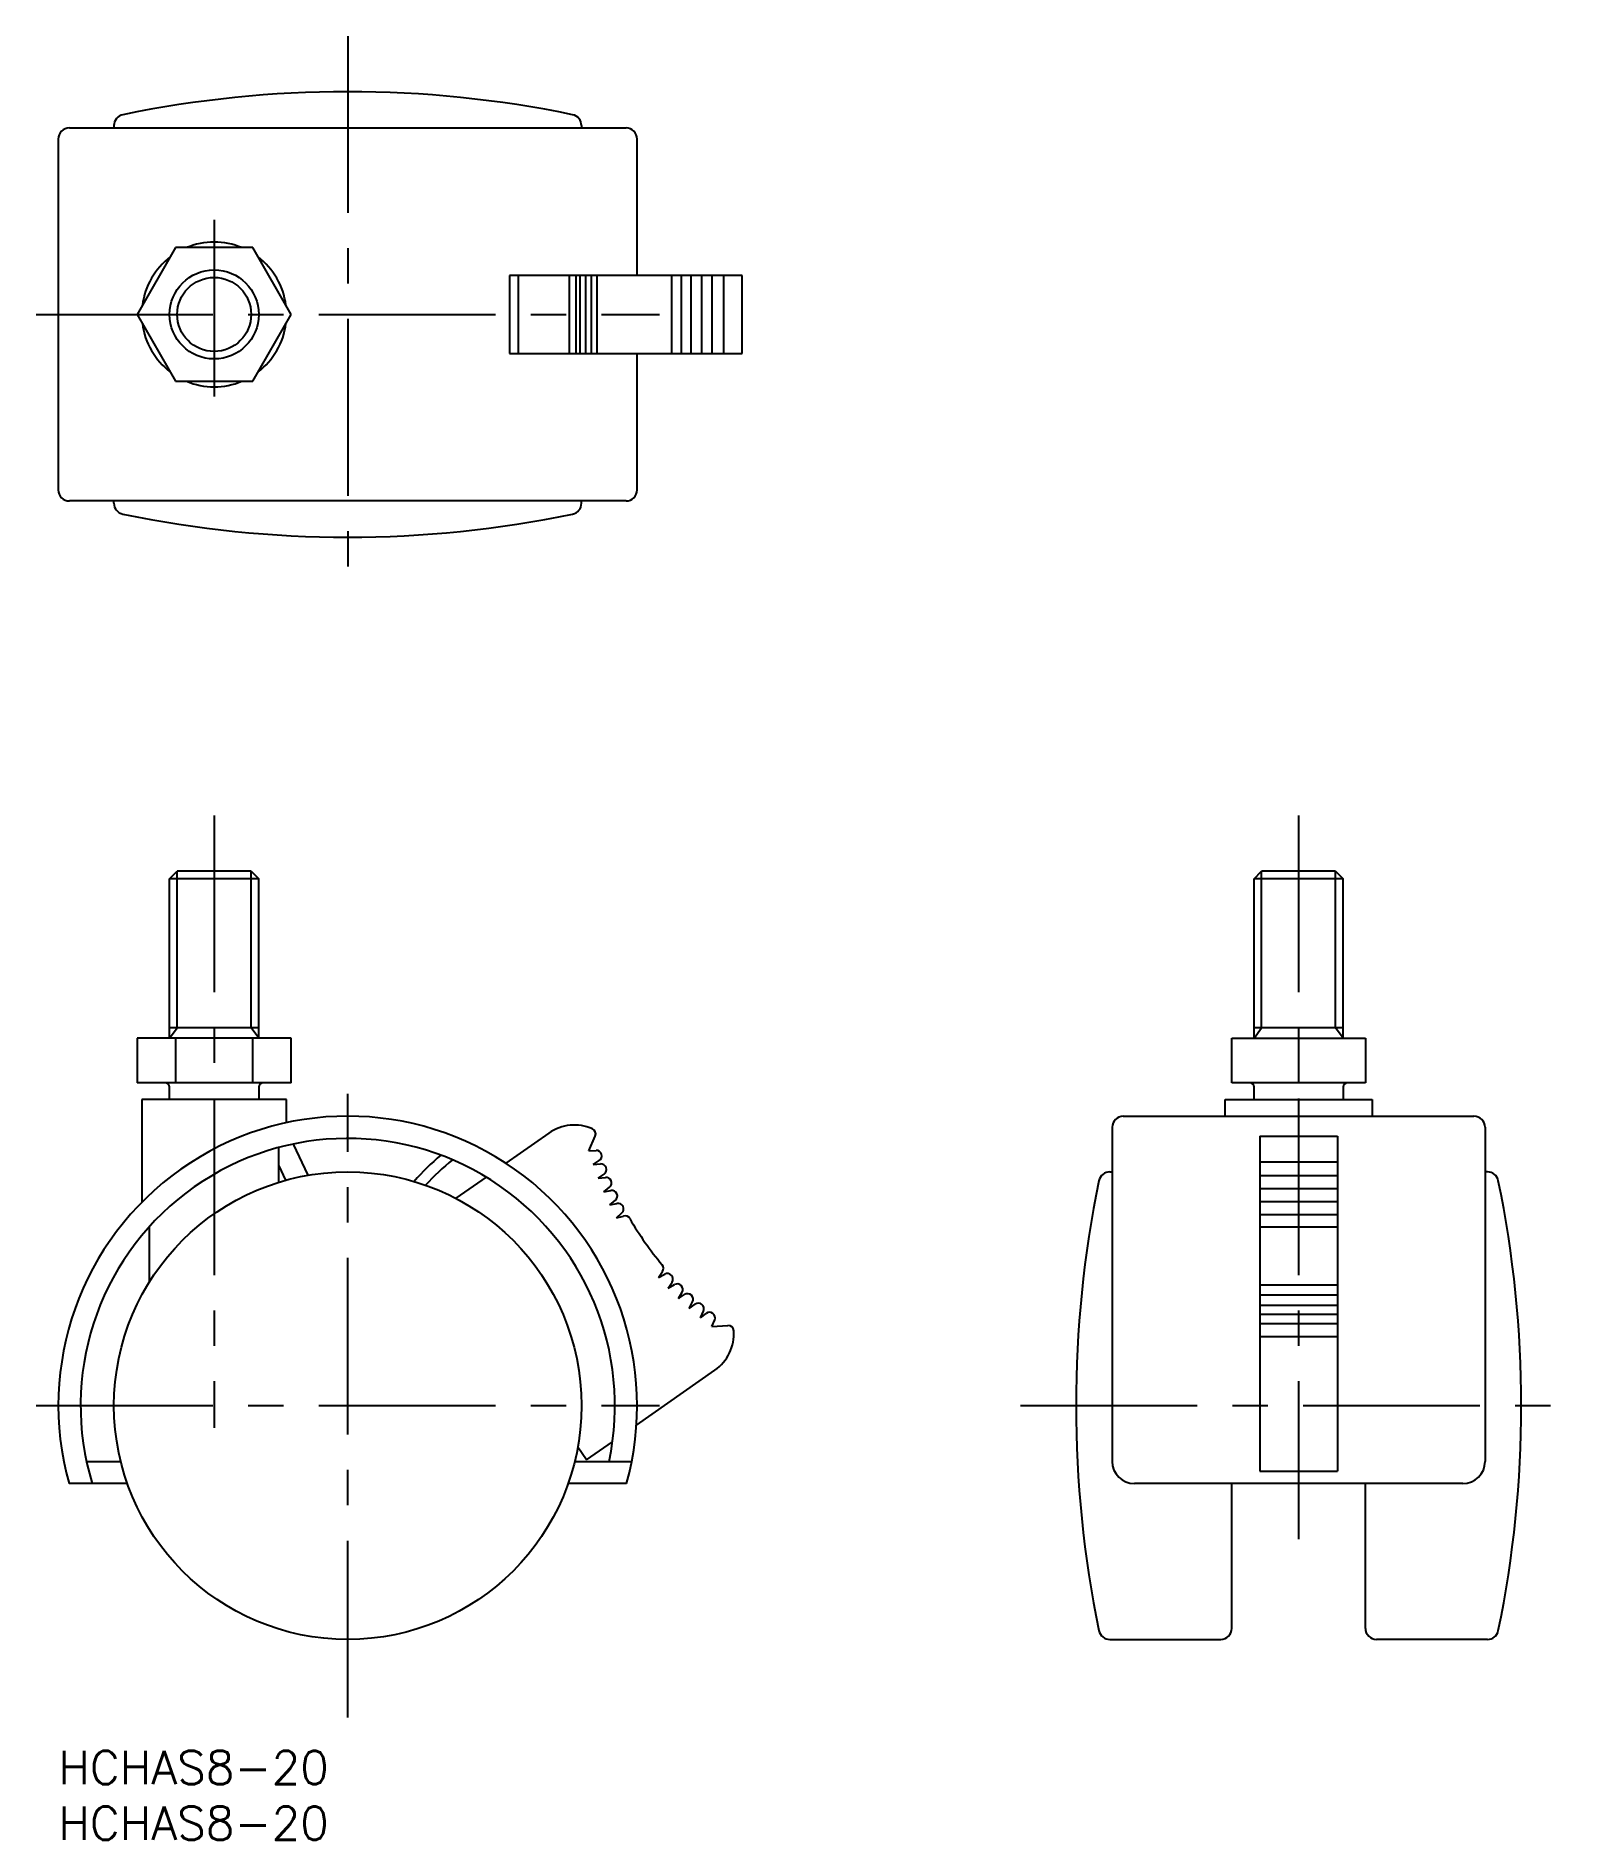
# Model space of a CAD drawing. Extents: x -2 to 136, y -8 to 154.
import ezdxf

# ---------------------------------------------------------------- set-up
doc = ezdxf.new("R2010")
doc.units = 0
doc.header["$LTSCALE"] = 0.5
doc.linetypes.add('CENTER', pattern=[50.8, 31.75, -6.35, 6.35, -6.35])
for name, color, linetype in [('MSM_CENTER', 1, 'CENTER'), ('MSM_CONTINUOUS', 7, 'CONTINUOUS'), ('MSM_NARROW', 5, 'CONTINUOUS'), ('MSM_PART_NUMBER', 7, 'CONTINUOUS')]:
    doc.layers.add(name, color=color, linetype=linetype)
doc.styles.get("Standard").update_dxf_attribs({"font": 'txt.shx', "height": 3, "bigfont": 'bigfont.shx'})

# ---------------------------------------------------------------- blocks, each defined once
blk = doc.blocks.new('*U1')
at = {"layer": 'MSM_PART_NUMBER'}
blk.add_text('HCHAS8-20', height=3, dxfattribs=at).set_placement((0, -3))
blk = doc.blocks.new('*U2')
at = {"layer": 'MSM_PART_NUMBER'}
blk.add_text('HCHAS8-20', height=3, dxfattribs=at).set_placement((0, -8))

msp = doc.modelspace()

# ---------------------------------------------------------------- linework, layer by layer
at = {"layer": 'MSM_CENTER'}
for p, q in [((26, 154), (26, 104)), ((14, 137.5), (14, 120.5)), ((-2, 129), (54, 129)), ((14, 84), (14, 29)), ((111.426098, 84), (111.426098, 19)), ((26, 3), (26, 59)), ((-2, 31), (54, 31)), ((86.426098, 31), (136.426098, 31))]:
    msp.add_line(p, q, dxfattribs=at)
at = {"layer": 'MSM_CONTINUOUS'}
for p, q in [((5, 145.958755), (5, 145.75)), ((47, 145.958755), (47, 145.75)), ((0, 144.75), (0, 113.25)), ((1, 145.75), (51, 145.75)), ((52, 132.5), (52, 144.75)), ((10.535899, 135), (7.071797, 129)), ((17.464102, 135), (10.535899, 135)), ((20.928204, 129), (17.464102, 135)), ((40.541879, 132.5), (40.541879, 125.5)), ((61.426098, 132.5), (40.541879, 132.5)), ((41.300709, 132.5), (41.300709, 125.5)), ((45.933723, 125.5), (45.933723, 132.5)), ((46.483046, 132.5), (46.483046, 125.5)), ((46.894441, 125.5), (46.894441, 132.5)), ((47.366623, 132.5), (47.366623, 125.5)), ((47.855797, 132.5), (47.855797, 125.5)), ((48.402506, 125.5), (48.402506, 132.5)), ((55.10806, 125.5), (55.10806, 132.5)), ((55.957307, 132.5), (55.957307, 125.5)), ((56.847768, 125.5), (56.847768, 132.5)), ((57.777821, 132.5), (57.777821, 125.5)), ((58.745751, 125.5), (58.745751, 132.5)), ((59.746296, 132.5), (59.746296, 125.5)), ((61.426098, 125.5), (61.426098, 132.5)), ((7.071797, 129), (10.535899, 123)), ((17.464102, 123), (20.928204, 129)), ((40.541879, 125.5), (61.426098, 125.5)), ((52, 113.25), (52, 125.5)), ((10.535899, 123), (17.464102, 123)), ((51, 112.25), (1, 112.25)), ((5, 112.041246), (5, 112.25)), ((47, 112.041246), (47, 112.25)), ((10, 78.3235), (10.6765, 79)), ((10, 64), (10, 78.3235)), ((18, 78.3235), (10, 78.3235)), ((17.3235, 79), (10.6765, 79)), ((17.3235, 79), (18, 78.3235)), ((18, 64), (18, 78.3235)), ((107.426098, 78.3235), (108.102598, 79)), ((107.426098, 64), (107.426098, 78.3235)), ((115.426098, 78.3235), (107.426098, 78.3235)), ((114.749598, 79), (108.102598, 79)), ((114.749598, 79), (115.426098, 78.3235)), ((115.426098, 64), (115.426098, 78.3235)), ((18, 64.9375), (10, 64.9375)), ((115.426098, 64.9375), (107.426098, 64.9375)), ((20.93, 64), (7.07, 64)), ((7.07, 64), (7.07, 60)), ((10.535, 64), (10.535, 60)), ((17.465, 60), (17.465, 64)), ((20.93, 60), (20.93, 64)), ((105.426098, 64), (117.426098, 64)), ((105.426098, 60), (105.426098, 64)), ((111.426098, 64), (111.426098, 60)), ((117.426098, 64), (117.426098, 60)), ((20.93, 60), (7.07, 60)), ((117.426098, 60), (105.426098, 60)), ((20.5, 58.5), (7.5, 58.5)), ((7.5, 58.5), (7.5, 49.268826)), ((10, 58.5), (10, 59.6)), ((18, 59.6), (18, 58.5)), ((20.5, 56.411612), (20.5, 58.5)), ((104.826098, 58.5), (118.026098, 58.5)), ((104.826098, 57), (104.826098, 58.5)), ((107.426098, 58.5), (107.426098, 59.6)), ((115.426098, 59.6), (115.426098, 58.5)), ((118.026098, 58.5), (118.026098, 57)), ((95.676098, 57), (127.176098, 57)), ((44.066327, 55.482802), (40.203133, 52.777764)), ((47.657858, 53.899703), (48.232199, 55.206795)), ((94.676098, 56), (94.676098, 26)), ((107.926098, 55.205328), (107.926098, 25.121445)), ((107.926098, 55.205328), (114.926098, 55.205328)), ((114.926098, 55.205328), (114.926098, 25.121445)), ((128.176098, 56), (128.176098, 26)), ((19.814637, 51.068415), (19.814637, 54.189249)), ((21.111784, 54.496922), (22.419502, 51.692512)), ((47.657858, 53.899703), (48.306433, 53.923418)), ((19.814637, 52.54626), (20.421226, 51.245426)), ((48.051449, 52.65139), (48.596333, 53.00397)), ((48.051449, 52.65139), (48.698373, 52.703373)), ((94.467344, 52), (94.676098, 52)), ((107.926098, 52.899703), (114.926098, 52.899703)), ((128.384852, 52), (128.176098, 52)), ((38.425513, 51.533062), (35.700724, 49.625144)), ((48.499117, 51.421432), (49.028103, 51.797445)), ((48.499117, 51.421432), (49.143157, 51.501585)), ((49.000009, 50.212173), (49.51209, 50.610902)), ((49.000009, 50.212173), (49.63994, 50.320341)), ((114.926098, 51.65139), (107.926098, 51.65139)), ((107.926098, 50.501585), (114.926098, 50.501585)), ((49.553171, 49.025913), (50.047373, 49.446599)), ((49.553171, 49.025913), (50.187775, 49.161892)), ((114.926098, 49.320341), (107.926098, 49.320341)), ((8.185364, 42.119295), (8.185364, 47.082249)), ((50.15755, 47.86491), (50.632932, 48.306753)), ((50.15755, 47.86491), (50.785619, 48.028441)), ((107.926098, 48.161892), (114.926098, 48.161892)), ((114.926098, 47.028441), (107.926098, 47.028441)), ((53.904159, 42.514199), (54.272639, 43.048459)), ((53.904159, 42.514199), (54.481945, 42.809792)), ((54.788434, 41.549182), (55.13326, 42.099007)), ((54.788434, 41.549182), (55.352777, 41.869696)), ((55.713961, 40.623655), (56.034476, 41.187997)), ((55.713961, 40.623655), (56.263786, 40.96848)), ((107.926098, 41.864546), (114.926098, 41.864546)), ((114.926098, 40.910553), (107.926098, 40.910553)), ((56.678979, 39.739379), (56.974572, 40.317165)), ((56.678979, 39.739379), (57.213239, 40.10786)), ((57.681649, 38.898039), (57.951758, 39.488169)), ((57.681649, 38.898039), (58.199328, 39.289473)), ((107.926098, 40.032241), (114.926098, 40.032241)), ((114.926098, 39.188631), (107.926098, 39.188631)), ((58.720064, 38.101235), (58.964175, 38.702585)), ((58.720064, 38.101235), (60.144764, 38.193888)), ((107.926098, 38.385861), (114.926098, 38.385861)), ((114.926098, 37.1886), (107.926098, 37.1886)), ((51.941505, 29.256922), (58.979314, 34.184849)), ((47.463581, 26.121445), (49.777821, 27.741894)), ((2.526611, 26), (5.603922, 26)), ((46.396078, 26), (51.514702, 26)), ((47.463581, 26.121445), (46.664705, 27.262358)), ((107.926098, 25.121445), (114.926098, 25.121445)), ((6.20101, 24), (0.960032, 24)), ((51.039968, 24), (45.79899, 24)), ((126.176098, 24), (96.676098, 24)), ((105.426098, 11), (105.426098, 24)), ((117.426098, 11), (117.426098, 24)), ((94.467344, 10), (104.426098, 10)), ((128.384852, 10), (118.426098, 10))]:
    msp.add_line(p, q, dxfattribs=at)
for centre, radius in [((14, 129), 4), ((26, 31), 21)]:
    msp.add_circle(centre, radius, dxfattribs=at)
for centre, radius, start, end in [((26, 49), 100, 78.34488, 101.65512), ((6, 145.958755), 1, 101.65512, 180), ((46, 145.958755), 1, 0, 78.34488), ((1, 144.75), 1, 90, 180), ((51, 144.75), 1, 0, 90), ((14, 129), 6.5, 67.380135, 112.619865), ((14, 129), 6.5, 127.380135, 172.619865), ((14, 129), 6.5, 7.380135, 52.619865), ((14, 129), 6.5, 187.380135, 232.619865), ((14, 129), 6.5, 307.380135, 352.619865), ((14, 129), 6.5, 247.380135, 292.619865), ((1, 113.25), 1, 180, 270), ((6, 112.041246), 1, 180, 258.34488), ((46, 112.041246), 1, 281.65512, 0), ((51, 113.25), 1, 270, 0), ((26, 209), 100, 258.34488, 281.65512), ((9.6, 59.6), 0.4, 0, 90), ((18.4, 59.6), 0.4, 90, 180), ((107.026098, 59.6), 0.4, 0, 90), ((115.826098, 59.6), 0.4, 90, 180), ((26, 31), 26, 344.381502, 195.618498), ((95.676098, 56), 1, 90, 180), ((127.176098, 56), 1, 0, 90), ((46.360633, 52.206194), 4, 66.174964, 125), ((47.774441, 55.407935), 0.5, 336.279129, 66.174964), ((26, 31), 24, 347.975301, 196.957763), ((49.965259, 35.273231), 24, 130.584378, 138.622686), ((48.324703, 53.423752), 0.5, 302.905889, 92.094111), ((49.965259, 35.273231), 23, 129.268739, 137.53981), ((48.738421, 52.204979), 0.5, 305.405889, 94.594111), ((94.467344, 51), 1, 90, 168.34488), ((128.384852, 51), 1, 11.65512, 90), ((49.204907, 51.005412), 0.5, 307.905889, 97.094111), ((49.723273, 49.827335), 0.5, 310.405889, 99.594111), ((191.426098, 31), 100, 168.34488, 191.65512), ((31.426098, 31), 100, 348.34488, 11.65512), ((50.292534, 48.672989), 0.5, 312.905889, 102.094111), ((50.911604, 47.544573), 0.5, 30, 104.594111), ((76.459353, 62.294573), 29, 210, 220), ((53.861042, 43.332339), 0.5, 325.405889, 40), ((54.709672, 42.364662), 0.5, 327.905889, 117.094111), ((55.599703, 41.434923), 0.5, 330.405889, 119.594111), ((56.529442, 40.544892), 0.5, 332.905889, 122.094111), ((57.497119, 39.696262), 0.5, 335.405889, 124.594111), ((58.500891, 38.89065), 0.5, 337.905889, 127.094111), ((56.685009, 37.461457), 4, 305, 3.825036), ((60.177212, 37.694942), 0.5, 3.825036, 93.720871), ((96.676098, 26), 2, 180, 270), ((126.176098, 26), 2, 270, 0), ((94.467344, 11), 1, 191.65512, 270), ((104.426098, 11), 1, 270, 0), ((118.426098, 11), 1, 180, 270), ((128.384852, 11), 1, 270, 348.34488)]:
    msp.add_arc(centre, radius, start, end, dxfattribs=at)
at = {"layer": 'MSM_NARROW'}
for p, q in [((10.6765, 64.9375), (10.6765, 79)), ((17.3235, 64.9375), (17.3235, 79)), ((108.102598, 64.9375), (108.102598, 79)), ((114.749598, 64.9375), (114.749598, 79)), ((10, 64), (10.6765, 64.9375)), ((18, 64), (17.3235, 64.9375)), ((107.426098, 64), (108.102598, 64.9375)), ((115.426098, 64), (114.749598, 64.9375))]:
    msp.add_line(p, q, dxfattribs=at)
msp.add_circle((14, 129), 3.3235, dxfattribs=at)

# ---------------------------------------------------------------- block references
at = {"layer": 'MSM_CONTINUOUS'}
for name in ['*U1', '*U2']:
    msp.add_blockref(name, (0, 0), dxfattribs=at)

doc.saveas('drawing.dxf')
